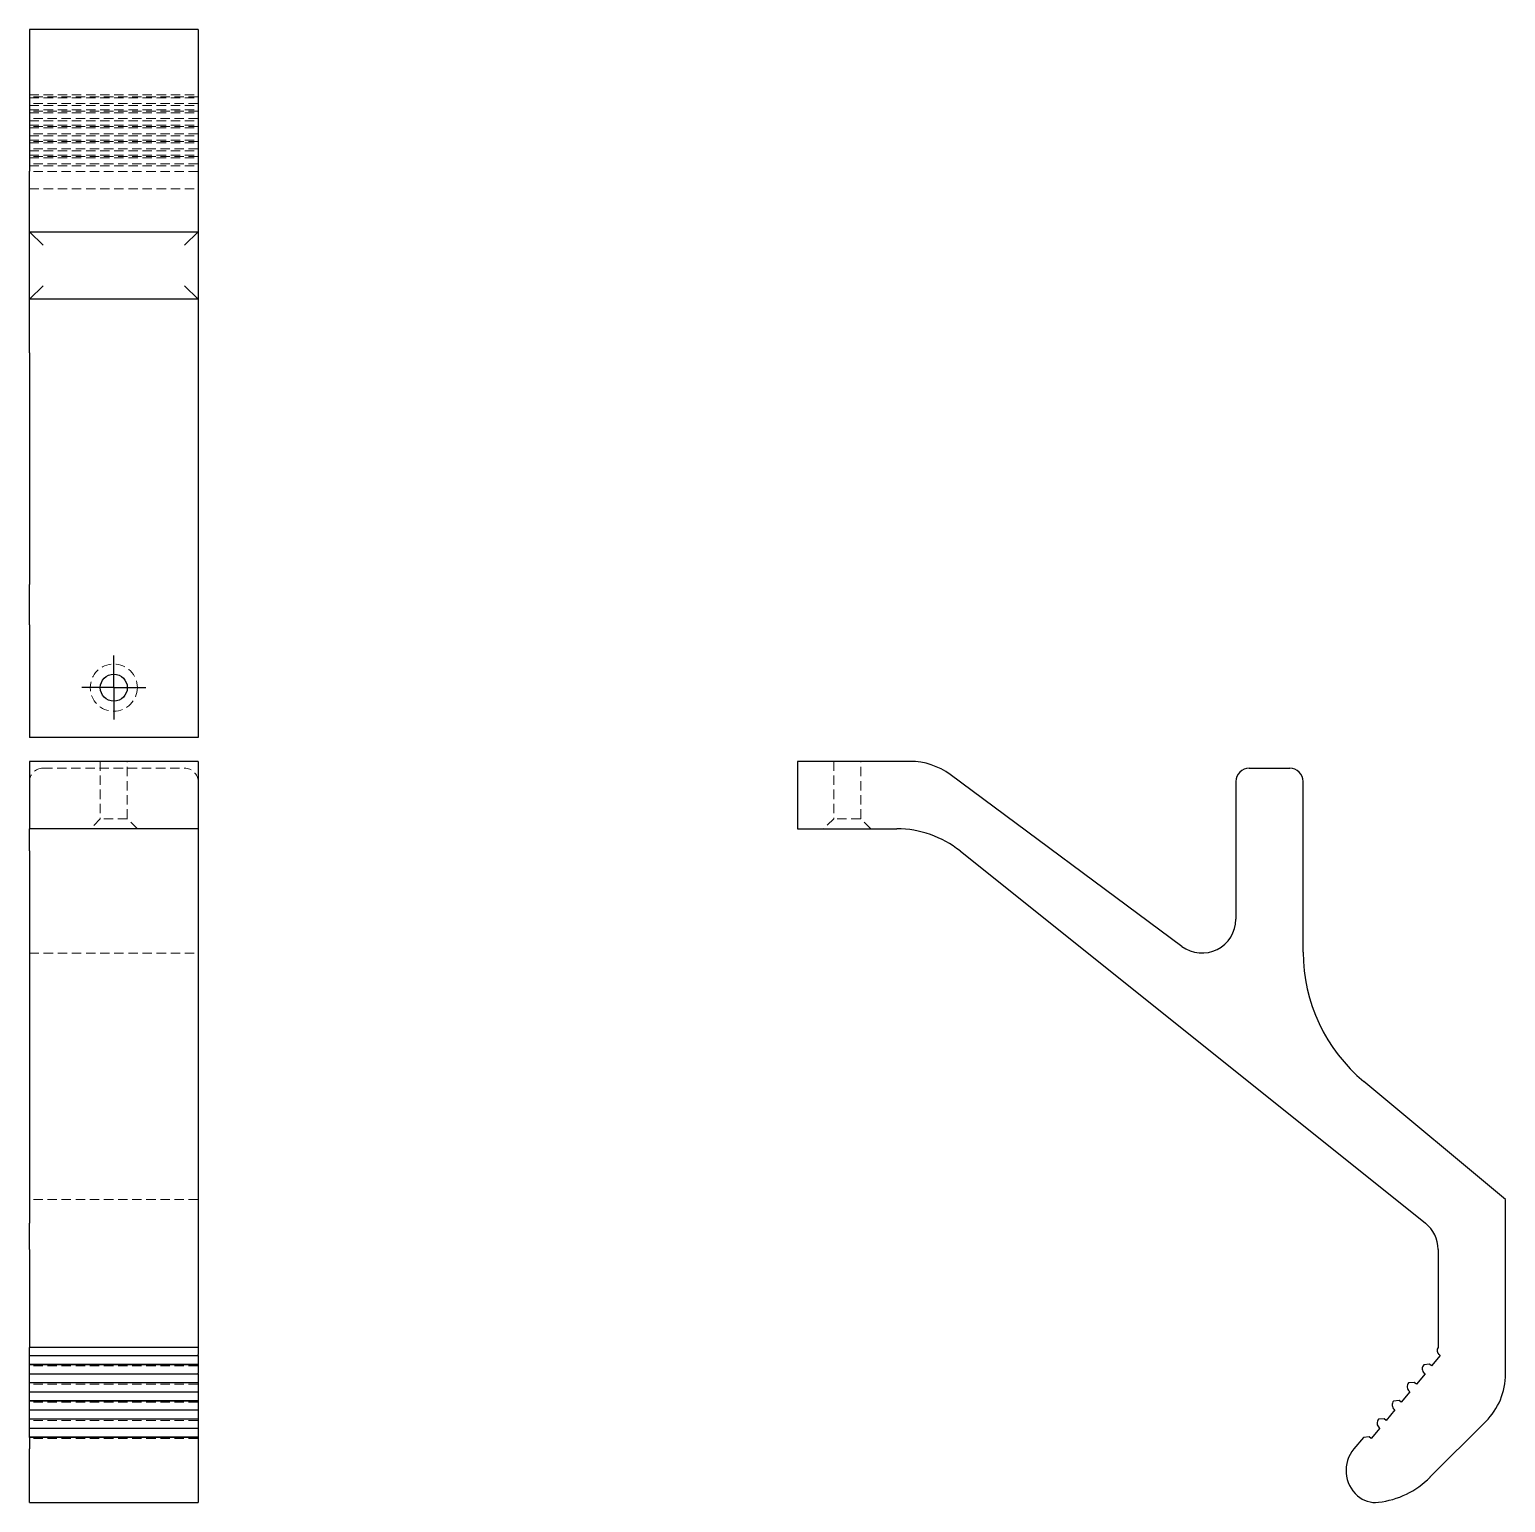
# Model space of a CAD drawing. Header units: millimetres. Extents: x 72 to 271, y 7 to 206.
import ezdxf

# ---------------------------------------------------------------- set-up
doc = ezdxf.new("R2010")
doc.units = ezdxf.units.MM
doc.linetypes.add('HIDDEN', pattern=[1.905, 1.27, -0.635])
doc.layers.add('10', color=7, linetype='Continuous')

# ---------------------------------------------------------------- blocks, each defined once
blk = doc.blocks.new('SW_CENTERMARKSYMBOL_0')
at = {"layer": '10', "color": 0}
for p, q in [((0, 2.5), (0, 4.32)), ((0, 0), (0, 2.5)), ((-2.5, 0), (-4.32, 0)), ((0, 0), (-2.5, 0)), ((0, 0), (0, -2.5)), ((0, 0), (2.5, 0)), ((2.5, 0), (4.32, 0)), ((0, -2.5), (0, -4.32))]:
    blk.add_line(p, q, dxfattribs=at)

msp = doc.modelspace()

# ---------------------------------------------------------------- linework, layer by layer
at = {"color": 7, "linetype": 'Continuous', "lineweight": 25}
for p, q in [((94.37, 205.76), (71.63, 205.76)), ((71.63, 205.76), (71.63, 186.65)), ((94.37, 205.76), (94.37, 186.65)), ((71.63, 178.47), (71.63, 186.65)), ((94.37, 186.65), (94.37, 178.47)), ((73.45, 176.65), (71.63, 178.47)), ((71.63, 169.37), (71.63, 178.47)), ((71.63, 178.47), (94.37, 178.47)), ((94.37, 178.47), (92.55, 176.65)), ((94.37, 178.47), (94.37, 169.37)), ((73.45, 171.19), (71.63, 169.37)), ((94.37, 169.37), (71.63, 169.37)), ((71.63, 162.11), (71.63, 169.37)), ((94.37, 169.37), (92.55, 171.19)), ((94.37, 169.37), (94.37, 162.11)), ((71.63, 162.11), (71.63, 130.85)), ((94.37, 162.11), (94.37, 130.85)), ((71.63, 125.43), (71.63, 130.85)), ((94.37, 130.85), (94.37, 125.43)), ((71.63, 125.43), (71.63, 110.24)), ((94.37, 125.43), (94.37, 110.24)), ((94.37, 110.24), (71.63, 110.24)), ((94.37, 107), (71.63, 107)), ((71.63, 107), (71.63, 97.9)), ((94.37, 107), (94.37, 97.9)), ((175.24, 107), (175.24, 97.9)), ((190.43, 107), (175.24, 107)), ((236.19, 106.09), (241.65, 106.09)), ((227.11, 82.04), (195.85, 105.21)), ((234.37, 104.27), (234.37, 85.69)), ((243.47, 81.27), (243.47, 104.27)), ((94.37, 97.9), (71.63, 97.9)), ((71.63, 94.91), (71.63, 97.9)), ((94.37, 97.9), (94.37, 94.91)), ((175.24, 97.9), (188.65, 97.9)), ((71.63, 94.91), (71.63, 44.69)), ((94.37, 94.91), (94.37, 44.69)), ((197.17, 94.91), (259.95, 44.69)), ((270.76, 47.87), (251.65, 63.8)), ((270.76, 24.35), (270.76, 47.87)), ((71.63, 41.14), (71.63, 44.69)), ((94.37, 44.69), (94.37, 41.14)), ((71.63, 41.14), (71.63, 27.93)), ((94.37, 41.14), (94.37, 27.93)), ((261.66, 41.14), (261.66, 27.93)), ((94.37, 27.93), (71.63, 27.93)), ((71.63, 26.95), (71.63, 27.93)), ((94.37, 27.93), (94.37, 26.95)), ((71.63, 26.83), (71.63, 26.95)), ((71.63, 26.83), (94.37, 26.83)), ((71.63, 25.66), (71.63, 26.83)), ((94.37, 26.83), (94.37, 26.95)), ((94.37, 26.83), (94.37, 25.66)), ((261.93, 26.83), (260.77, 25.43)), ((261.93, 26.83), (261.79, 26.95)), ((71.63, 25.66), (94.37, 25.66)), ((71.63, 25.59), (71.63, 25.66)), ((94.37, 25.59), (71.63, 25.59)), ((71.63, 24.44), (71.63, 25.59)), ((71.63, 24.38), (71.63, 24.44)), ((71.63, 24.38), (94.37, 24.38)), ((71.63, 23.21), (71.63, 24.38)), ((94.37, 25.66), (94.37, 25.59)), ((94.37, 25.59), (94.37, 24.44)), ((94.37, 24.38), (94.37, 24.44)), ((94.37, 24.38), (94.37, 23.21)), ((259.9, 24.38), (258.73, 22.98)), ((260.49, 25.66), (259.72, 25.59)), ((259.9, 24.38), (259.83, 24.44)), ((260.77, 25.43), (260.49, 25.66)), ((71.63, 23.21), (94.37, 23.21)), ((71.63, 23.14), (71.63, 23.21)), ((94.37, 23.14), (71.63, 23.14)), ((71.63, 21.99), (71.63, 23.14)), ((71.63, 21.93), (71.63, 21.99)), ((71.63, 21.93), (94.37, 21.93)), ((71.63, 20.76), (71.63, 21.93)), ((94.37, 23.21), (94.37, 23.14)), ((94.37, 23.14), (94.37, 21.99)), ((94.37, 21.93), (94.37, 21.99)), ((94.37, 21.93), (94.37, 20.76)), ((257.86, 21.93), (256.7, 20.53)), ((258.45, 23.21), (257.68, 23.14)), ((257.86, 21.93), (257.79, 21.99)), ((258.73, 22.98), (258.45, 23.21)), ((71.63, 20.76), (94.37, 20.76)), ((71.63, 20.69), (71.63, 20.76)), ((94.37, 20.69), (71.63, 20.69)), ((71.63, 19.54), (71.63, 20.69)), ((94.37, 20.76), (94.37, 20.69)), ((94.37, 20.69), (94.37, 19.54)), ((256.42, 20.76), (255.65, 20.69)), ((256.7, 20.53), (256.42, 20.76)), ((71.63, 19.48), (71.63, 19.54)), ((71.63, 19.48), (94.37, 19.48)), ((71.63, 18.31), (71.63, 19.48)), ((71.63, 18.31), (94.37, 18.31)), ((71.63, 18.24), (71.63, 18.31)), ((94.37, 18.24), (71.63, 18.24)), ((71.63, 17.09), (71.63, 18.24)), ((94.37, 19.48), (94.37, 19.54)), ((94.37, 19.48), (94.37, 18.31)), ((94.37, 18.31), (94.37, 18.24)), ((94.37, 18.24), (94.37, 17.09)), ((254.39, 18.31), (253.62, 18.24)), ((254.67, 18.08), (254.39, 18.31)), ((255.83, 19.48), (254.67, 18.08)), ((255.83, 19.48), (255.76, 19.54)), ((260.57, 10.41), (268.09, 17.92)), ((71.63, 17.03), (71.63, 17.09)), ((71.63, 17.03), (94.37, 17.03)), ((71.63, 15.86), (71.63, 17.03)), ((94.37, 17.03), (94.37, 17.09)), ((94.37, 17.03), (94.37, 15.86)), ((253.8, 17.03), (252.63, 15.63)), ((253.8, 17.03), (253.73, 17.09)), ((71.63, 15.86), (94.37, 15.86)), ((71.63, 15.79), (71.63, 15.86)), ((94.37, 15.79), (71.63, 15.79)), ((71.63, 15.79), (71.63, 14.23)), ((71.63, 7.9), (71.63, 14.23)), ((94.37, 15.86), (94.37, 15.79)), ((94.37, 15.79), (94.37, 14.23)), ((94.37, 14.23), (94.37, 7.9)), ((251.58, 15.79), (250.29, 14.23)), ((252.35, 15.86), (251.58, 15.79)), ((252.63, 15.63), (252.35, 15.86)), ((71.63, 7), (71.63, 7.9)), ((71.63, 7), (94.37, 7)), ((94.37, 7.9), (94.37, 7))]:
    msp.add_line(p, q, dxfattribs=at)
at = {"color": 7, "linetype": 'HIDDEN', "lineweight": 18}
for p, q in [((71.63, 196.93), (94.37, 196.93)), ((94.37, 196.66), (71.63, 196.66)), ((71.63, 196.52), (94.37, 196.52)), ((94.37, 195.77), (71.63, 195.77)), ((71.63, 195.49), (94.37, 195.49)), ((71.63, 194.9), (94.37, 194.9)), ((94.37, 194.72), (71.63, 194.72)), ((71.63, 194.53), (94.37, 194.53)), ((94.37, 193.73), (71.63, 193.73)), ((71.63, 193.45), (94.37, 193.45)), ((71.63, 192.86), (94.37, 192.86)), ((94.37, 192.68), (71.63, 192.68)), ((71.63, 192.5), (94.37, 192.5)), ((94.37, 191.7), (71.63, 191.7)), ((71.63, 191.42), (94.37, 191.42)), ((71.63, 190.83), (94.37, 190.83)), ((94.37, 190.65), (71.63, 190.65)), ((71.63, 190.46), (94.37, 190.46)), ((94.37, 189.67), (71.63, 189.67)), ((71.63, 189.39), (94.37, 189.39)), ((71.63, 188.8), (94.37, 188.8)), ((94.37, 188.62), (71.63, 188.62)), ((71.63, 188.43), (94.37, 188.43)), ((94.37, 187.63), (71.63, 187.63)), ((71.63, 187.35), (94.37, 187.35)), ((94.37, 186.58), (71.63, 186.58)), ((71.63, 184.24), (94.37, 184.24)), ((73.45, 106.09), (92.55, 106.09)), ((81.18, 107), (81.18, 99.27)), ((84.82, 99.27), (84.82, 107)), ((180.13, 107), (180.13, 99.27)), ((183.77, 99.27), (183.77, 107)), ((81.18, 99.27), (79.82, 97.9)), ((84.82, 99.27), (81.18, 99.27)), ((86.18, 97.9), (84.82, 99.27)), ((180.13, 99.27), (178.76, 97.9)), ((183.77, 99.27), (180.13, 99.27)), ((185.13, 97.9), (183.77, 99.27)), ((71.63, 81.14), (94.37, 81.14)), ((94.37, 47.87), (71.63, 47.87)), ((94.37, 25.43), (71.63, 25.43)), ((94.37, 22.98), (71.63, 22.98)), ((94.37, 20.53), (71.63, 20.53)), ((94.37, 18.08), (71.63, 18.08)), ((94.37, 15.63), (71.63, 15.63))]:
    msp.add_line(p, q, dxfattribs=at)
msp.add_circle((83, 116.95), 3.18, dxfattribs=at)
at = {"color": 7, "linetype": 'Continuous', "lineweight": 25}
msp.add_circle((83, 116.95), 1.82, dxfattribs=at)
at = {"color": 7, "linetype": 'HIDDEN', "lineweight": 18}
for centre, start, end in [((73.45, 104.27), 90, 180), ((92.55, 104.27), 0, 90)]:
    msp.add_arc(centre, 1.82, start, end, dxfattribs=at)
at = {"color": 7, "linetype": 'Continuous', "lineweight": 25}
for centre, radius, start, end in [((190.43, 97.9), 9.1, 53.4515, 90), ((236.19, 104.27), 1.82, 90, 180), ((241.65, 104.27), 1.82, 0, 90), ((188.65, 84.26), 13.64, 51.3402, 90), ((229.82, 85.69), 4.55, 233.4515, 0), ((266.21, 81.27), 22.74, 180, 230.1944), ((257.11, 41.14), 4.55, 0, 51.3402), ((262.25, 27.51), 0.728, 144.5442, 230.3088), ((260.35, 25.07), 0.819, 140.3088, 230.3088), ((261.66, 24.35), 9.1, 315, 0), ((258.31, 22.62), 0.819, 140.3088, 230.3088), ((256.28, 20.17), 0.819, 140.3088, 230.3088), ((254.25, 17.72), 0.819, 140.3088, 230.3088), ((253.79, 11.32), 4.55, 140.3088, 228.7536), ((252.21, 18.77), 11.83, 276.8299, 315), ((253.19, 10.64), 3.64, 228.7536, 276.8299)]:
    msp.add_arc(centre, radius, start, end, dxfattribs=at)

# ---------------------------------------------------------------- block references
at = {"layer": '10'}
msp.add_blockref('SW_CENTERMARKSYMBOL_0', (83, 116.95), dxfattribs=at)

doc.saveas('drawing.dxf')
